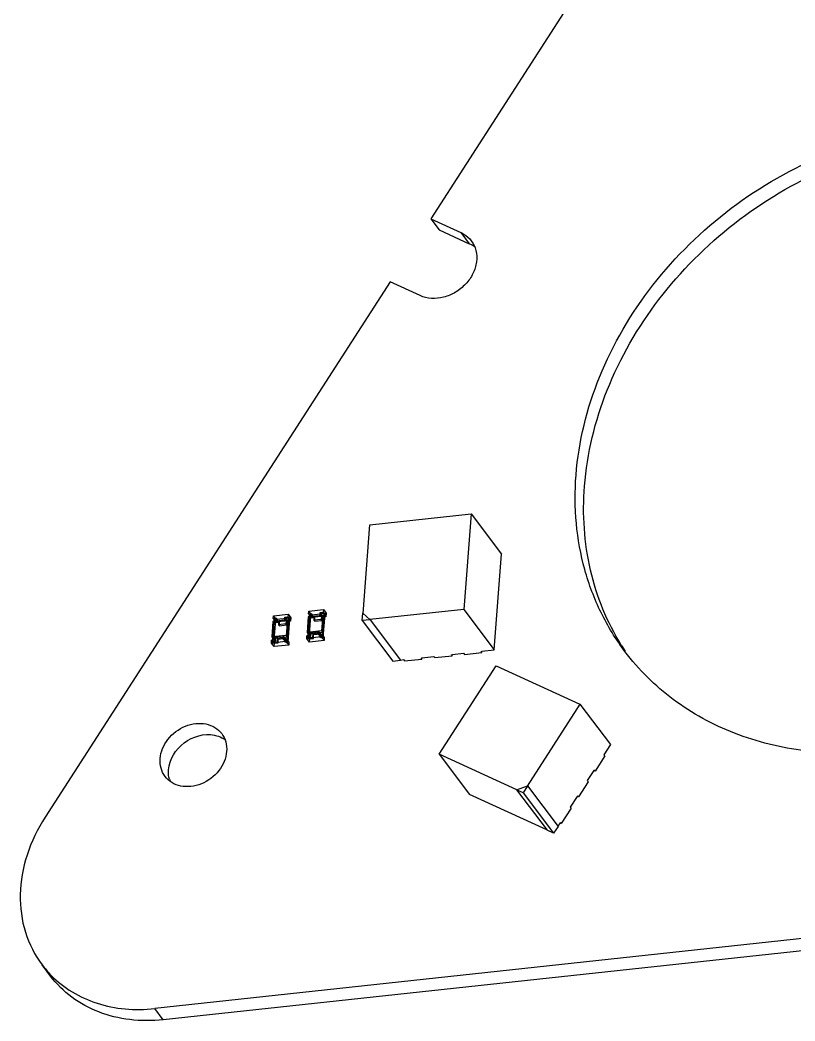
# Model space of a CAD drawing. Header units: millimetres. Extents: x 0 to 594, y 0 to 420.
# Drawn here: x 56.75 to 81.87, y 84.61 to 117.05 of the extents above; entities that cross this region are included whole.
import ezdxf

# ---------------------------------------------------------------- set-up
doc = ezdxf.new("R2010")
doc.units = ezdxf.units.MM
doc.header["$LTSCALE"] = 32.67
doc.layers.get('0').update_dxf_attribs({"linetype": 'CONTINUOUS'})

msp = doc.modelspace()

# ---------------------------------------------------------------- linework, layer by layer
at = {"color": 7, "linetype": 'CONTINUOUS'}
for p, q in [((84.553, 133.065), (70.07, 110.607)), ((70.07, 110.607), (70.344, 110.245)), ((70.07, 110.607), (71.042, 110.163)), ((70.344, 110.245), (71.316, 109.801)), ((71.042, 110.163), (71.316, 109.801)), ((68.752, 108.563), (57.568, 91.221)), ((69.724, 108.119), (68.752, 108.563)), ((68.094, 100.694), (71.375, 101.048)), ((71.375, 101.048), (71.138, 97.948)), ((71.375, 101.048), (72.363, 99.739)), ((67.874, 97.817), (68.094, 100.694)), ((72.126, 96.639), (72.363, 99.739)), ((64.934, 96.894), (64.992, 97.645)), ((64.991, 97.645), (64.989, 97.624)), ((64.989, 97.624), (65.083, 97.634)), ((65.028, 97.596), (64.991, 97.645)), ((64.992, 97.645), (65.029, 97.597)), ((65.083, 97.634), (65.076, 97.546)), ((65.366, 97.665), (65.359, 97.576)), ((65.366, 97.665), (65.46, 97.675)), ((65.46, 97.696), (65.403, 96.945)), ((65.44, 96.896), (65.497, 97.647)), ((65.461, 97.696), (65.46, 97.675)), ((65.497, 97.647), (65.46, 97.696)), ((65.498, 97.647), (65.461, 97.696)), ((65.495, 97.604), (65.498, 97.647)), ((66.097, 97.707), (66.059, 97.206)), ((66.079, 97.04), (66.136, 97.791)), ((66.129, 97.681), (66.088, 97.151)), ((66.564, 97.758), (66.097, 97.707)), ((66.097, 97.707), (66.129, 97.681)), ((66.173, 97.742), (66.116, 96.991)), ((66.596, 97.731), (66.129, 97.681)), ((66.135, 97.791), (66.134, 97.77)), ((66.134, 97.77), (66.227, 97.78)), ((66.172, 97.742), (66.135, 97.791)), ((66.136, 97.791), (66.173, 97.742)), ((66.169, 97.699), (66.172, 97.742)), ((66.286, 97.712), (66.169, 97.699)), ((66.227, 97.78), (66.221, 97.692)), ((66.504, 97.722), (66.221, 97.692)), ((66.286, 97.712), (66.278, 97.601)), ((66.511, 97.811), (66.504, 97.722)), ((66.511, 97.811), (66.604, 97.821)), ((66.522, 97.737), (66.514, 97.626)), ((66.639, 97.75), (66.522, 97.737)), ((66.564, 97.758), (66.525, 97.256)), ((66.605, 97.842), (66.547, 97.091)), ((66.596, 97.731), (66.555, 97.201)), ((66.564, 97.758), (66.596, 97.731)), ((66.584, 97.042), (66.642, 97.793)), ((66.606, 97.842), (66.604, 97.821)), ((66.642, 97.793), (66.605, 97.842)), ((66.643, 97.793), (66.606, 97.842)), ((66.639, 97.75), (66.643, 97.793)), ((67.844, 97.589), (67.862, 97.828)), ((67.862, 97.828), (68.097, 97.616)), ((71.138, 97.948), (68.093, 97.62)), ((71.138, 97.948), (72.126, 96.639)), ((64.952, 97.562), (64.914, 97.06)), ((64.984, 97.535), (64.944, 97.005)), ((65.419, 97.612), (64.952, 97.562)), ((64.952, 97.562), (64.984, 97.535)), ((65.029, 97.597), (64.971, 96.845)), ((65.451, 97.585), (64.984, 97.535)), ((65.024, 97.553), (65.028, 97.596)), ((65.142, 97.566), (65.024, 97.553)), ((65.359, 97.576), (65.076, 97.546)), ((65.142, 97.566), (65.133, 97.455)), ((65.369, 97.48), (65.133, 97.455)), ((65.378, 97.591), (65.369, 97.48)), ((65.495, 97.604), (65.378, 97.591)), ((65.419, 97.612), (65.381, 97.11)), ((65.451, 97.585), (65.411, 97.056)), ((65.419, 97.612), (65.451, 97.585)), ((66.514, 97.626), (66.278, 97.601)), ((68.097, 97.616), (67.844, 97.589)), ((67.844, 97.589), (68.835, 96.275)), ((68.097, 97.616), (69.088, 96.302)), ((65.381, 97.11), (64.914, 97.06)), ((64.914, 97.06), (64.944, 97.005)), ((65.411, 97.056), (64.944, 97.005)), ((65.036, 97.014), (65.029, 96.926)), ((65.319, 97.045), (65.036, 97.014)), ((65.099, 97.012), (65.091, 96.901)), ((65.335, 97.038), (65.099, 97.012)), ((65.319, 97.045), (65.312, 96.956)), ((65.335, 97.038), (65.327, 96.927)), ((65.381, 97.11), (65.411, 97.056)), ((66.525, 97.256), (66.059, 97.206)), ((66.059, 97.206), (66.088, 97.151)), ((66.078, 97.04), (66.08, 97.061)), ((66.115, 96.991), (66.078, 97.04)), ((66.116, 96.991), (66.079, 97.04)), ((66.173, 97.071), (66.08, 97.061)), ((66.555, 97.201), (66.088, 97.151)), ((66.115, 96.991), (66.118, 97.035)), ((66.118, 97.035), (66.235, 97.047)), ((66.18, 97.16), (66.173, 97.071)), ((66.463, 97.191), (66.18, 97.16)), ((66.244, 97.158), (66.235, 97.047)), ((66.48, 97.183), (66.244, 97.158)), ((66.463, 97.191), (66.456, 97.102)), ((66.55, 97.112), (66.456, 97.102)), ((66.48, 97.183), (66.471, 97.073)), ((66.471, 97.073), (66.589, 97.085)), ((66.525, 97.256), (66.555, 97.201)), ((66.547, 97.091), (66.584, 97.042)), ((66.548, 97.091), (66.55, 97.112)), ((66.585, 97.042), (66.548, 97.091)), ((66.585, 97.042), (66.589, 97.085)), ((64.933, 96.894), (64.935, 96.915)), ((64.97, 96.845), (64.933, 96.894)), ((64.971, 96.845), (64.934, 96.894)), ((65.029, 96.926), (64.935, 96.915)), ((64.97, 96.845), (64.974, 96.889)), ((64.974, 96.889), (65.091, 96.901)), ((65.406, 96.966), (65.312, 96.956)), ((65.327, 96.927), (65.444, 96.94)), ((65.403, 96.945), (65.44, 96.896)), ((65.404, 96.945), (65.406, 96.966)), ((65.441, 96.896), (65.404, 96.945)), ((65.441, 96.896), (65.444, 96.94)), ((69.217, 96.281), (69.779, 96.342)), ((69.748, 96.383), (69.779, 96.342)), ((69.779, 96.342), (69.782, 96.386)), ((69.782, 96.386), (70.17, 96.428)), ((70.17, 96.428), (70.201, 96.387)), ((70.201, 96.387), (70.763, 96.448)), ((70.733, 96.489), (70.763, 96.448)), ((70.763, 96.448), (70.767, 96.492)), ((70.767, 96.492), (71.131, 96.532)), ((71.131, 96.532), (71.162, 96.491)), ((71.162, 96.491), (71.724, 96.552)), ((71.693, 96.592), (71.724, 96.552)), ((71.724, 96.552), (71.727, 96.596)), ((71.727, 96.596), (72.126, 96.639)), ((68.835, 96.275), (69.088, 96.302)), ((69.082, 96.311), (69.186, 96.322)), ((69.186, 96.322), (69.217, 96.281)), ((70.337, 93.26), (72.183, 96.122)), ((72.183, 96.122), (74.905, 94.878)), ((74.905, 94.878), (73.196, 92.228)), ((74.905, 94.878), (75.893, 93.569)), ((75.893, 93.569), (75.681, 93.24)), ((70.337, 93.26), (71.325, 91.951)), ((72.858, 92.109), (70.337, 93.26)), ((75.708, 93.204), (75.392, 92.714)), ((75.681, 93.24), (75.708, 93.204)), ((132.674, 92.74), (61.118, 85.016)), ((75.353, 92.731), (75.14, 92.402)), ((75.392, 92.714), (75.353, 92.731)), ((75.364, 92.749), (75.392, 92.714)), ((132.948, 92.378), (61.392, 84.653)), ((72.849, 92.105), (73.201, 92.23)), ((73.201, 92.23), (73.059, 92.009)), ((73.201, 92.23), (74.192, 90.917)), ((75.167, 92.366), (74.851, 91.875)), ((75.14, 92.402), (75.167, 92.366)), ((73.828, 90.808), (71.325, 91.951)), ((72.849, 92.105), (73.84, 90.792)), ((73.059, 92.009), (72.849, 92.105)), ((73.059, 92.009), (74.05, 90.696)), ((74.812, 91.893), (74.587, 91.543)), ((74.851, 91.875), (74.812, 91.893)), ((74.824, 91.911), (74.851, 91.875)), ((74.614, 91.507), (74.297, 91.017)), ((74.587, 91.543), (74.614, 91.507)), ((74.192, 90.917), (74.05, 90.696)), ((74.258, 91.035), (74.187, 90.924)), ((74.297, 91.017), (74.258, 91.035)), ((74.27, 91.053), (74.297, 91.017)), ((74.05, 90.696), (73.84, 90.792)), ((57.74, 86.07), (57.466, 86.432)), ((61.392, 84.653), (61.118, 85.016))]:
    msp.add_line(p, q, dxfattribs=at)
at = {"color": 6, "linetype": 'CONTINUOUS'}
for p, q in [((64.963, 97.659), (64.97, 97.747)), ((64.963, 97.659), (65.057, 97.669)), ((64.963, 97.659), (64.989, 97.624)), ((64.97, 97.747), (65.441, 97.798)), ((65.059, 97.629), (64.97, 97.747)), ((65.057, 97.669), (65.05, 97.58)), ((65.057, 97.669), (65.083, 97.634)), ((65.059, 97.629), (65.529, 97.68)), ((65.333, 97.611), (65.34, 97.699)), ((65.34, 97.699), (65.434, 97.709)), ((65.34, 97.699), (65.366, 97.665)), ((65.441, 97.798), (65.434, 97.709)), ((65.434, 97.709), (65.46, 97.675)), ((65.441, 97.798), (65.529, 97.68)), ((65.529, 97.68), (65.521, 97.569)), ((66.108, 97.804), (66.115, 97.893)), ((66.108, 97.804), (66.201, 97.815)), ((66.108, 97.804), (66.134, 97.77)), ((66.115, 97.893), (66.585, 97.944)), ((66.203, 97.775), (66.115, 97.893)), ((66.195, 97.664), (66.169, 97.699)), ((66.201, 97.815), (66.195, 97.726)), ((66.195, 97.664), (66.203, 97.775)), ((66.195, 97.726), (66.478, 97.756)), ((66.195, 97.726), (66.221, 97.692)), ((66.312, 97.677), (66.195, 97.664)), ((66.201, 97.815), (66.227, 97.78)), ((66.203, 97.775), (66.674, 97.826)), ((66.312, 97.677), (66.286, 97.712)), ((66.304, 97.566), (66.312, 97.677)), ((66.478, 97.756), (66.485, 97.845)), ((66.478, 97.756), (66.504, 97.722)), ((66.485, 97.845), (66.578, 97.855)), ((66.485, 97.845), (66.511, 97.811)), ((66.548, 97.703), (66.522, 97.737)), ((66.548, 97.703), (66.54, 97.592)), ((66.665, 97.715), (66.548, 97.703)), ((66.585, 97.944), (66.578, 97.855)), ((66.578, 97.855), (66.604, 97.821)), ((66.585, 97.944), (66.674, 97.826)), ((66.665, 97.715), (66.639, 97.75)), ((66.674, 97.826), (66.665, 97.715)), ((65.05, 97.519), (65.024, 97.553)), ((65.05, 97.519), (65.059, 97.629)), ((65.05, 97.58), (65.333, 97.611)), ((65.05, 97.58), (65.076, 97.546)), ((65.168, 97.531), (65.05, 97.519)), ((65.159, 97.421), (65.133, 97.455)), ((65.168, 97.531), (65.142, 97.566)), ((65.159, 97.421), (65.168, 97.531)), ((65.159, 97.421), (65.395, 97.446)), ((65.333, 97.611), (65.359, 97.576)), ((65.395, 97.446), (65.369, 97.48)), ((65.404, 97.557), (65.378, 97.591)), ((65.404, 97.557), (65.395, 97.446)), ((65.521, 97.569), (65.404, 97.557)), ((65.521, 97.569), (65.495, 97.604)), ((66.304, 97.566), (66.278, 97.601)), ((66.304, 97.566), (66.54, 97.592)), ((66.54, 97.592), (66.514, 97.626)), ((65.01, 97.049), (65.003, 96.96)), ((65.293, 97.079), (65.01, 97.049)), ((65.01, 97.049), (65.036, 97.014)), ((65.125, 96.978), (65.099, 97.012)), ((65.361, 97.003), (65.125, 96.978)), ((65.286, 96.991), (65.293, 97.079)), ((65.38, 97.001), (65.286, 96.991)), ((65.286, 96.991), (65.312, 96.956)), ((65.293, 97.079), (65.319, 97.045)), ((65.361, 97.003), (65.335, 97.038)), ((65.361, 97.003), (65.353, 96.892)), ((65.38, 97.001), (65.373, 96.912)), ((65.38, 97.001), (65.406, 96.966)), ((66.047, 97.007), (66.054, 97.096)), ((66.517, 97.058), (66.047, 97.007)), ((66.136, 96.889), (66.047, 97.007)), ((66.147, 97.106), (66.054, 97.096)), ((66.054, 97.096), (66.08, 97.061)), ((66.144, 97), (66.118, 97.035)), ((66.136, 96.889), (66.144, 97)), ((66.144, 97), (66.261, 97.013)), ((66.154, 97.194), (66.147, 97.106)), ((66.147, 97.106), (66.173, 97.071)), ((66.437, 97.225), (66.154, 97.194)), ((66.154, 97.194), (66.18, 97.16)), ((66.261, 97.013), (66.235, 97.047)), ((66.27, 97.124), (66.244, 97.158)), ((66.261, 97.013), (66.27, 97.124)), ((66.506, 97.149), (66.27, 97.124)), ((66.43, 97.136), (66.437, 97.225)), ((66.524, 97.147), (66.43, 97.136)), ((66.43, 97.136), (66.456, 97.102)), ((66.437, 97.225), (66.463, 97.191)), ((66.497, 97.038), (66.471, 97.073)), ((66.506, 97.149), (66.48, 97.183)), ((66.506, 97.149), (66.497, 97.038)), ((66.497, 97.038), (66.615, 97.051)), ((66.524, 97.147), (66.517, 97.058)), ((66.517, 97.058), (66.606, 96.94)), ((66.524, 97.147), (66.55, 97.112)), ((66.615, 97.051), (66.589, 97.085)), ((66.615, 97.051), (66.606, 96.94)), ((64.902, 96.861), (64.909, 96.95)), ((65.373, 96.912), (64.902, 96.861)), ((64.991, 96.744), (64.902, 96.861)), ((65.003, 96.96), (64.909, 96.95)), ((64.909, 96.95), (64.935, 96.915)), ((65, 96.854), (64.974, 96.889)), ((64.991, 96.744), (65, 96.854)), ((65.462, 96.794), (64.991, 96.744)), ((65, 96.854), (65.117, 96.867)), ((65.003, 96.96), (65.029, 96.926)), ((65.117, 96.867), (65.091, 96.901)), ((65.117, 96.867), (65.125, 96.978)), ((65.353, 96.892), (65.327, 96.927)), ((65.353, 96.892), (65.47, 96.905)), ((65.373, 96.912), (65.462, 96.794)), ((65.47, 96.905), (65.444, 96.94)), ((65.47, 96.905), (65.462, 96.794)), ((66.606, 96.94), (66.136, 96.889))]:
    msp.add_line(p, q, dxfattribs=at)
at = {"color": 7, "linetype": 'CONTINUOUS'}
for centre, radius, start, end in [((82.81, 100.885), 7.734, 211.9114, 213.6803), ((62.914, 93.063), 0.82, 53.8678, 58.5877), ((62.383, 92.663), 0.818, 195.488, 200.19), ((60.18, 88.481), 3.4, 217.0601, 224.6245)]:
    msp.add_arc(centre, radius, start, end, dxfattribs=at)
for points, knots in [([(74.777, 102.302), (74.86, 103.388), (75.411, 105.601), (77.172, 108.582), (79.715, 111.069), (82.804, 112.833), (86.155, 113.71), (88.962, 113.616), (91.005, 113.023), (92.384, 112.347), (93.592, 111.45), (94.265, 110.716), (94.562, 110.323)], [0, 0, 0, 0, 0.122876, 0.252494, 0.386115, 0.519736, 0.649358, 0.772234, 0.831116, 0.888409, 0.94452, 1, 1, 1, 1]), ([(75.05, 101.94), (75.132, 103.004), (75.665, 105.173), (77.366, 108.108), (79.828, 110.577), (82.831, 112.36), (86.106, 113.299), (88.873, 113.294), (90.912, 112.791), (92.302, 112.187), (93.536, 111.366), (94.239, 110.682), (94.552, 110.314)], [0, 0, 0, 0, 0.122533, 0.251698, 0.384915, 0.518372, 0.648184, 0.771565, 0.83073, 0.888268, 0.944526, 1, 1, 1, 1]), ([(71.042, 110.163), (71.076, 110.148), (71.204, 110.08), (71.316, 109.981), (71.381, 109.895)], [0, 0, 0, 0, 0.254628, 1, 1, 1, 1]), ([(71.381, 109.895), (71.451, 109.801), (71.556, 109.577), (71.57, 109.198), (71.449, 108.819), (71.21, 108.479), (70.88, 108.213), (70.494, 108.049), (70.094, 108.007), (69.837, 108.067), (69.724, 108.119)], [0, 0, 0, 0, 0.111844, 0.229082, 0.354217, 0.486142, 0.621054, 0.754083, 0.881008, 1, 1, 1, 1]), ([(76.363, 96.589), (76.067, 96.981), (75.545, 97.83), (75.014, 99.237), (74.742, 100.747), (74.737, 101.782), (74.777, 102.302)], [0, 0, 0, 0, 0.243588, 0.489929, 0.741506, 1, 1, 1, 1]), ([(76.244, 96.797), (76.014, 97.166), (75.613, 97.952), (75.071, 99.659), (74.981, 101.034), (75.05, 101.94)], [0, 0, 0, 0, 0.24387, 0.490955, 1, 1, 1, 1]), ([(84.669, 93.356), (83.851, 93.269), (82.227, 93.269), (79.907, 93.833), (77.883, 94.935), (76.806, 96.001), (76.363, 96.589)], [0, 0, 0, 0, 0.265369, 0.518925, 0.762387, 1, 1, 1, 1]), ([(61.293, 93.116), (61.31, 93.339), (61.506, 93.789), (61.988, 94.149), (62.44, 94.267), (62.775, 94.256), (63.073, 94.144), (63.229, 94.005), (63.289, 93.926)], [0, 0, 0, 0, 0.251287, 0.517844, 0.64823, 0.77183, 0.888249, 1, 1, 1, 1]), ([(61.566, 92.754), (61.592, 93.089), (61.99, 93.736), (62.722, 93.942), (63.051, 93.875)], [0, 0, 0, 0, 0.499992, 1, 1, 1, 1]), ([(63.051, 93.875), (63.077, 93.87), (63.178, 93.845), (63.275, 93.803), (63.341, 93.763)], [0, 0, 0, 0, 0.255741, 1, 1, 1, 1]), ([(63.289, 93.926), (63.348, 93.846), (63.44, 93.659), (63.456, 93.452), (63.449, 93.349)], [0, 0, 0, 0, 0.489774, 1, 1, 1, 1]), ([(61.453, 92.54), (61.393, 92.619), (61.302, 92.807), (61.285, 93.013), (61.293, 93.116)], [0, 0, 0, 0, 0.489774, 1, 1, 1, 1]), ([(63.449, 93.349), (63.431, 93.126), (63.236, 92.677), (62.753, 92.317), (62.301, 92.198), (61.966, 92.209), (61.668, 92.321), (61.513, 92.461), (61.453, 92.54)], [0, 0, 0, 0, 0.251287, 0.517844, 0.64823, 0.77183, 0.888249, 1, 1, 1, 1]), ([(61.595, 92.445), (61.588, 92.469), (61.565, 92.571), (61.56, 92.676), (61.566, 92.754)], [0, 0, 0, 0, 0.24587, 1, 1, 1, 1]), ([(57.568, 91.221), (57.321, 90.838), (56.928, 90.028), (56.695, 88.733), (56.855, 87.484), (57.228, 86.748), (57.466, 86.432)], [0, 0, 0, 0, 0.269102, 0.524428, 0.766391, 1, 1, 1, 1]), ([(61.392, 84.653), (61.032, 84.614), (60.318, 84.613), (59.298, 84.86), (58.408, 85.343), (57.935, 85.811), (57.74, 86.07)], [0, 0, 0, 0, 0.265408, 0.518976, 0.762424, 1, 1, 1, 1]), ([(57.76, 86.093), (57.962, 85.887), (58.428, 85.522), (59.251, 85.154), (60.166, 84.973), (60.799, 84.981), (61.118, 85.016)], [0, 0, 0, 0, 0.237644, 0.481954, 0.735786, 1, 1, 1, 1])]:
    msp.add_open_spline(points, degree=3, knots=knots, dxfattribs=at)
msp.add_open_spline([(71.504, 109.686), (71.446, 109.732), (71.383, 109.77), (71.316, 109.801)], degree=3, dxfattribs=at)

doc.saveas('drawing.dxf')
